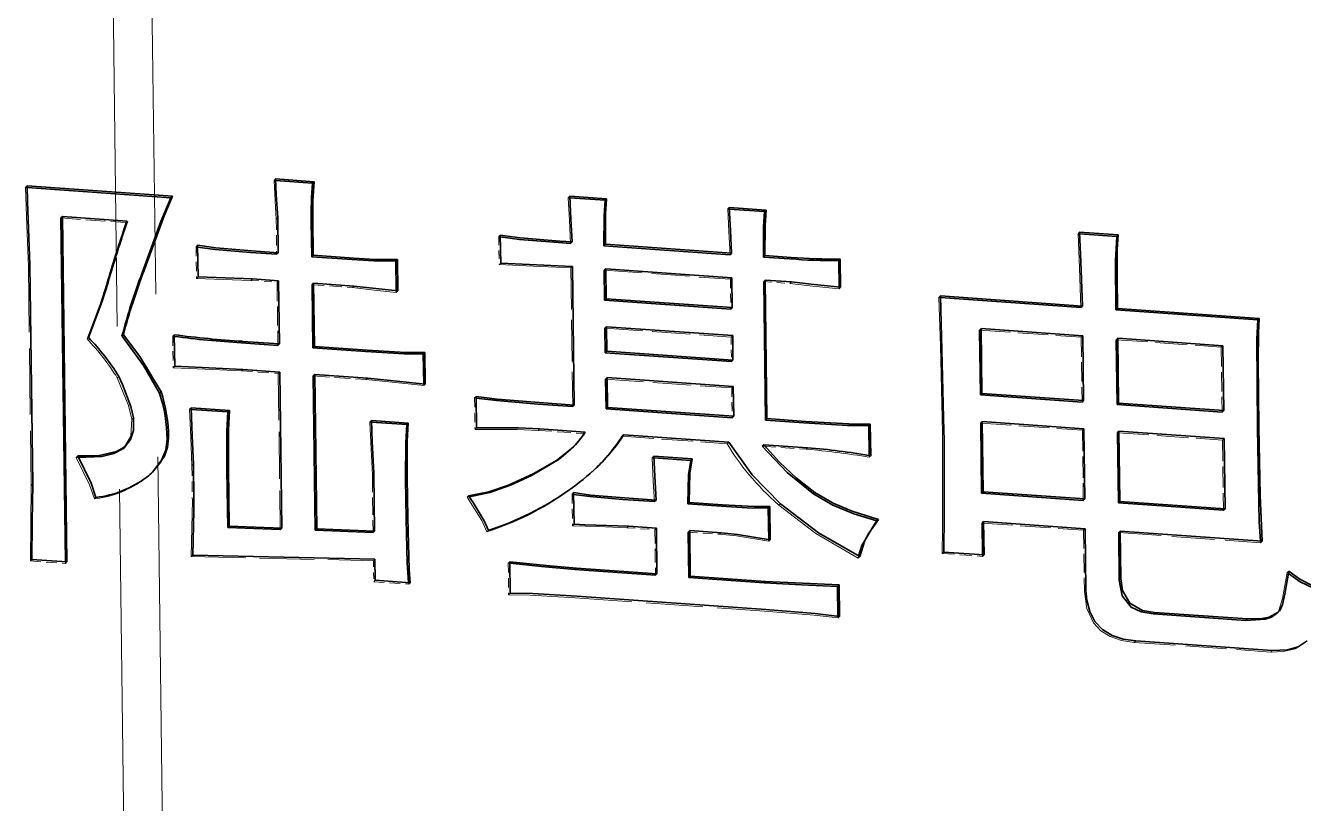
# Model space of a CAD drawing. Header units: millimetres. Extents: x -631 to 3210, y -446 to 2288.
# Drawn here: x -259.16 to -235.58, y -124.35 to -109.99 of the extents above; entities that cross this region are included whole.
import ezdxf

# ---------------------------------------------------------------- set-up
doc = ezdxf.new("R2010")
doc.units = ezdxf.units.MM
doc.linetypes.add('DASHED', pattern=[15, 12, -3])
doc.layers.get('0').update_dxf_attribs({"lineweight": 18})

msp = doc.modelspace()

# ---------------------------------------------------------------- linework, layer by layer
at = {"color": 7, "linetype": 'DASHED', "lineweight": 13}
for p, q in [((-257.686, -42.956), (-256.323, -148.575)), ((-256.499, -190.54), (-258.395, -43.634))]:
    msp.add_line(p, q, dxfattribs=at)
at = {"color": 7, "linetype": 'DASHED', "lineweight": 13, "ltscale": 0.000979933}
for p, q in [((-254.574, -112.851), (-254.546, -112.824)), ((-259.159, -112.98), (-259.13, -112.953)), ((-249.145, -113.169), (-249.116, -113.142)), ((-257.309, -113.628), (-257.281, -113.601)), ((-250.427, -113.887), (-250.399, -113.86)), ((-256.012, -114.075), (-255.984, -114.048)), ((-259.107, -114.438), (-259.079, -114.411)), ((-250.421, -114.405), (-250.392, -114.378)), ((-249.096, -114.466), (-249.067, -114.439)), ((-256.004, -114.658), (-255.976, -114.63)), ((-255.003, -114.696), (-254.974, -114.669)), ((-254.518, -114.73), (-254.489, -114.703)), ((-253.128, -114.828), (-253.1, -114.801)), ((-246.126, -114.647), (-246.154, -114.674)), ((-245.055, -114.751), (-245.027, -114.724)), ((-244.15, -114.848), (-244.121, -114.82)), ((-252.319, -114.918), (-252.291, -114.891)), ((-258.024, -115.776), (-257.996, -115.749)), ((-246.112, -115.715), (-246.14, -115.742)), ((-237.067, -115.9), (-237.096, -115.928)), ((-257.466, -116.494), (-257.438, -116.467)), ((-252.88, -116.527), (-252.852, -116.5)), ((-256.135, -117.074), (-256.106, -117.046)), ((-257.198, -117.257), (-257.17, -117.23)), ((-249.703, -117.463), (-249.675, -117.436)), ((-248.863, -117.522), (-248.834, -117.495)), ((-246.212, -117.709), (-246.184, -117.682)), ((-244.757, -117.812), (-244.729, -117.785)), ((-256.089, -118.111), (-256.061, -118.084)), ((-243.593, -117.959), (-243.565, -117.932)), ((-257.889, -118.728), (-257.861, -118.701)), ((-256.081, -118.759), (-256.052, -118.732)), ((-251.011, -118.696), (-250.983, -118.669)), ((-249.067, -119.222), (-249.038, -119.194)), ((-236.371, -119.536), (-236.343, -119.509)), ((-242.246, -119.735), (-242.218, -119.708)), ((-259.07, -119.874), (-259.041, -119.846)), ((-252.735, -120.256), (-252.707, -120.229)), ((-235.879, -120.088), (-235.851, -120.061)), ((-252.088, -120.302), (-252.06, -120.275)), ((-239.621, -120.438), (-239.593, -120.411)), ((-238.705, -121.376), (-238.676, -121.349))]:
    msp.add_line(p, q, dxfattribs=at)
at = {"color": 7, "linetype": 'DASHED', "lineweight": 13, "ltscale": 0.000741868}
for p, q in [((-254.545, -112.853), (-254.574, -112.851)), ((-256.105, -117.076), (-256.135, -117.074))]:
    msp.add_line(p, q, dxfattribs=at)
at = {"color": 7, "lineweight": 35, "ltscale": 0.017822}
for p, q in [((-254.546, -112.824), (-253.835, -112.874)), ((-256.106, -117.046), (-255.395, -117.097)), ((-244.796, -117.324), (-245.507, -117.274)), ((-245.479, -117.247), (-244.768, -117.297))]:
    msp.add_line(p, q, dxfattribs=at)
at = {"color": 7, "lineweight": 35, "ltscale": 0.01708}
for p, q in [((-253.863, -112.901), (-254.545, -112.853)), ((-255.424, -117.124), (-256.105, -117.076))]:
    msp.add_line(p, q, dxfattribs=at)
at = {"color": 7, "lineweight": 35, "ltscale": 0.00098046}
for p, q in [((-253.863, -112.901), (-253.835, -112.874)), ((-254.496, -114.185), (-254.525, -114.212)), ((-244.156, -114.33), (-244.128, -114.303)), ((-248.474, -115.06), (-248.446, -115.033)), ((-246.119, -115.197), (-246.147, -115.224)), ((-239.042, -115.24), (-239.014, -115.213)), ((-236.424, -115.425), (-236.396, -115.398)), ((-257.379, -115.725), (-257.351, -115.697)), ((-256.687, -116.776), (-256.659, -116.749)), ((-241.541, -116.81), (-241.513, -116.783)), ((-255.424, -117.124), (-255.395, -117.097)), ((-248.449, -117.066), (-248.42, -117.039)), ((-252.126, -117.356), (-252.098, -117.329)), ((-246.093, -117.204), (-246.121, -117.231)), ((-248.151, -117.572), (-248.123, -117.545)), ((-257.352, -117.796), (-257.324, -117.769)), ((-257.35, -117.794), (-257.322, -117.766)), ((-245.565, -117.755), (-245.537, -117.728)), ((-246.94, -118.822), (-246.912, -118.795)), ((-238.996, -118.801), (-238.968, -118.774)), ((-237.028, -118.91), (-237.057, -118.938)), ((-252.747, -119.35), (-252.718, -119.323))]:
    msp.add_line(p, q, dxfattribs=at)
at = {"color": 7, "linetype": 'DASHED', "lineweight": 13, "ltscale": 0.000738823}
for p, q in [((-259.129, -112.982), (-259.159, -112.98)), ((-247.568, -117.969), (-247.597, -117.967))]:
    msp.add_line(p, q, dxfattribs=at)
at = {"color": 7, "lineweight": 35, "ltscale": 0.06724}
msp.add_line((-259.13, -112.953), (-256.447, -113.142), dxfattribs=at)
at = {"color": 7, "lineweight": 35, "ltscale": 0.066501}
msp.add_line((-256.476, -113.169), (-259.129, -112.982), dxfattribs=at)
at = {"color": 7, "lineweight": 35, "ltscale": 0.000979933}
for p, q in [((-256.476, -113.169), (-256.447, -113.142)), ((-248.466, -113.217), (-248.438, -113.19)), ((-258.505, -113.543), (-258.477, -113.516)), ((-249.073, -113.986), (-249.102, -114.013)), ((-253.878, -114.258), (-253.85, -114.231)), ((-252.327, -114.335), (-252.299, -114.308)), ((-245.546, -114.264), (-245.518, -114.237)), ((-248.453, -114.482), (-248.482, -114.509)), ((-245.54, -114.717), (-245.512, -114.69)), ((-239.689, -115.195), (-239.66, -115.168)), ((-248.44, -115.55), (-248.468, -115.578)), ((-241.528, -115.586), (-241.556, -115.613)), ((-239.007, -115.764), (-239.035, -115.791)), ((-254.503, -115.895), (-254.474, -115.868)), ((-253.856, -115.941), (-253.828, -115.914)), ((-251.82, -116.052), (-251.792, -116.025)), ((-248.462, -116.031), (-248.434, -116.004)), ((-246.106, -116.168), (-246.135, -116.195)), ((-253.85, -116.459), (-253.821, -116.432)), ((-239.638, -116.915), (-239.666, -116.943)), ((-239.02, -116.988), (-238.991, -116.961)), ((-245.507, -117.274), (-245.479, -117.247)), ((-241.506, -117.301), (-241.534, -117.328)), ((-238.985, -117.479), (-239.013, -117.506)), ((-241.518, -118.623), (-241.489, -118.596)), ((-247.526, -118.751), (-247.555, -118.779)), ((-239.614, -118.728), (-239.643, -118.755)), ((-245.454, -118.895), (-245.426, -118.867)), ((-255.428, -119.258), (-255.4, -119.23)), ((-241.51, -119.173), (-241.482, -119.146)), ((-246.934, -119.34), (-246.905, -119.313)), ((-238.989, -119.351), (-238.961, -119.324)), ((-247.537, -120.138), (-247.509, -120.111)), ((-246.923, -120.181), (-246.895, -120.154)), ((-244.176, -120.343), (-244.147, -120.316))]:
    msp.add_line(p, q, dxfattribs=at)
at = {"color": 7, "linetype": 'DASHED', "lineweight": 13, "ltscale": 0.000722027}
for p, q in [((-249.116, -113.171), (-249.145, -113.169)), ((-246.174, -113.379), (-246.203, -113.377))]:
    msp.add_line(p, q, dxfattribs=at)
at = {"color": 7, "lineweight": 35, "ltscale": 0.017012}
for p, q in [((-249.116, -113.142), (-248.438, -113.19)), ((-255.153, -115.82), (-254.474, -115.868)), ((-252.777, -117.281), (-252.098, -117.329))]:
    msp.add_line(p, q, dxfattribs=at)
at = {"color": 7, "lineweight": 35, "ltscale": 0.016289}
for p, q in [((-248.466, -113.217), (-249.116, -113.171)), ((-245.525, -113.425), (-246.174, -113.379))]:
    msp.add_line(p, q, dxfattribs=at)
at = {"color": 7, "linetype": 'DASHED', "lineweight": 13, "ltscale": 0.00098046}
for p, q in [((-246.203, -113.377), (-246.175, -113.35)), ((-254.533, -113.565), (-254.505, -113.538)), ((-239.739, -113.833), (-239.71, -113.806)), ((-257.665, -114.762), (-257.636, -114.735)), ((-242.307, -115.01), (-242.279, -114.983)), ((-256.443, -115.726), (-256.414, -115.699)), ((-239.653, -115.718), (-239.682, -115.745)), ((-255.175, -116.365), (-255.147, -116.338)), ((-251.813, -116.635), (-251.784, -116.608)), ((-250.873, -116.863), (-250.845, -116.836)), ((-252.805, -117.309), (-252.777, -117.281)), ((-239.631, -117.433), (-239.659, -117.46)), ((-237.045, -117.616), (-237.073, -117.643)), ((-258.222, -117.961), (-258.194, -117.934)), ((-247.597, -117.967), (-247.569, -117.94)), ((-256.95, -118.352), (-256.922, -118.325)), ((-259.055, -118.484), (-259.027, -118.457)), ((-249.074, -118.639), (-249.046, -118.612)), ((-245.261, -118.843), (-245.232, -118.816)), ((-248.065, -119.26), (-248.037, -119.233)), ((-239.636, -119.305), (-239.607, -119.278)), ((-250.648, -119.336), (-250.619, -119.309)), ((-245.446, -119.509), (-245.418, -119.482)), ((-256.1, -119.792), (-256.071, -119.765)), ((-241.502, -119.788), (-241.474, -119.761)), ((-252.74, -119.868), (-252.712, -119.841)), ((-243.795, -119.82), (-243.767, -119.793)), ((-244.168, -120.925), (-244.14, -120.898)), ((-236.183, -121.554), (-236.155, -121.527))]:
    msp.add_line(p, q, dxfattribs=at)
at = {"color": 7, "lineweight": 35, "ltscale": 0.017013}
for p, q in [((-246.175, -113.35), (-245.496, -113.398)), ((-254.503, -115.895), (-255.182, -115.847)), ((-254.468, -116.386), (-255.147, -116.338))]:
    msp.add_line(p, q, dxfattribs=at)
at = {"color": 7, "lineweight": 35, "ltscale": 0.000981036}
for p, q in [((-245.525, -113.425), (-245.496, -113.398)), ((-239.027, -113.883), (-238.999, -113.856)), ((-246.16, -114.221), (-246.132, -114.194)), ((-248.427, -116.489), (-248.456, -116.516)), ((-249.063, -117.023), (-249.034, -116.996)), ((-237.052, -117.098), (-237.08, -117.125)), ((-246.886, -118.017), (-246.858, -117.99)), ((-254.459, -119.294), (-254.431, -119.267)), ((-253.813, -119.307), (-253.785, -119.28)), ((-243.449, -119.133), (-243.42, -119.106))]:
    msp.add_line(p, q, dxfattribs=at)
at = {"color": 7, "linetype": 'DASHED', "lineweight": 13, "ltscale": 0.029974}
msp.add_line((-258.505, -113.543), (-257.309, -113.628), dxfattribs=at)
at = {"color": 7, "lineweight": 35, "ltscale": 0.158684}
msp.add_line((-258.424, -119.89), (-258.505, -113.543), dxfattribs=at)
at = {"color": 7, "lineweight": 35, "ltscale": 0.029974}
msp.add_line((-257.281, -113.601), (-258.477, -113.516), dxfattribs=at)
at = {"color": 7, "lineweight": 35, "ltscale": 0.159412}
msp.add_line((-258.477, -113.516), (-258.395, -119.892), dxfattribs=at)
at = {"color": 7, "linetype": 'DASHED', "lineweight": 13, "ltscale": 0.016184}
for p, q in [((-254.533, -113.565), (-254.525, -114.212)), ((-256.089, -118.111), (-256.081, -118.759))]:
    msp.add_line(p, q, dxfattribs=at)
at = {"color": 7, "lineweight": 35, "ltscale": 0.016184}
for p, q in [((-254.496, -114.185), (-254.505, -113.538)), ((-253.878, -114.258), (-253.886, -113.611)), ((-253.858, -113.584), (-253.85, -114.231)), ((-256.052, -118.732), (-256.061, -118.084))]:
    msp.add_line(p, q, dxfattribs=at)
at = {"color": 7, "lineweight": 35, "ltscale": 0.012947}
for p, q in [((-250.392, -114.378), (-250.399, -113.86)), ((-244.128, -114.303), (-244.121, -114.82))]:
    msp.add_line(p, q, dxfattribs=at)
at = {"color": 7, "linetype": 'DASHED', "lineweight": 13, "ltscale": 0.000729637}
msp.add_line((-239.709, -113.835), (-239.739, -113.833), dxfattribs=at)
at = {"color": 7, "lineweight": 35, "ltscale": 0.017824}
for p, q in [((-239.71, -113.806), (-238.999, -113.856)), ((-247.569, -117.94), (-246.858, -117.99))]:
    msp.add_line(p, q, dxfattribs=at)
at = {"color": 7, "lineweight": 35, "ltscale": 0.017093}
msp.add_line((-239.027, -113.883), (-239.709, -113.835), dxfattribs=at)
at = {"color": 7, "linetype": 'DASHED', "lineweight": 13, "ltscale": 0.00071167}
msp.add_line((-255.984, -114.08), (-256.012, -114.075), dxfattribs=at)
at = {"color": 7, "linetype": 'DASHED', "lineweight": 13, "ltscale": 0.014566}
for p, q in [((-256.012, -114.075), (-256.004, -114.658)), ((-256.443, -115.726), (-256.435, -116.309)), ((-250.873, -116.863), (-250.866, -117.445)), ((-250.253, -119.914), (-250.245, -120.496))]:
    msp.add_line(p, q, dxfattribs=at)
at = {"color": 7, "lineweight": 35, "ltscale": 0.014566}
for p, q in [((-255.976, -114.63), (-255.984, -114.048)), ((-252.299, -114.308), (-252.291, -114.891)), ((-256.407, -116.281), (-256.414, -115.699)), ((-250.837, -117.418), (-250.845, -116.836)), ((-243.572, -117.349), (-243.565, -117.932)), ((-249.038, -119.194), (-249.046, -118.612)), ((-250.217, -120.469), (-250.224, -119.887))]:
    msp.add_line(p, q, dxfattribs=at)
at = {"color": 7, "linetype": 'DASHED', "lineweight": 13, "ltscale": 0.000709301}
msp.add_line((-250.399, -113.892), (-250.427, -113.887), dxfattribs=at)
at = {"color": 7, "linetype": 'DASHED', "lineweight": 13, "ltscale": 0.012947}
msp.add_line((-250.427, -113.887), (-250.421, -114.405), dxfattribs=at)
at = {"color": 7, "lineweight": 35, "ltscale": 0.00567}
for p, q in [((-249.102, -114.013), (-249.328, -113.997)), ((-249.3, -113.97), (-249.073, -113.986))]:
    msp.add_line(p, q, dxfattribs=at)
at = {"color": 7, "lineweight": 35, "ltscale": 0.000981563}
for p, q in [((-248.487, -114.056), (-248.459, -114.029)), ((-253.871, -114.776), (-253.843, -114.749)), ((-243.6, -117.376), (-243.572, -117.349))]:
    msp.add_line(p, q, dxfattribs=at)
at = {"color": 7, "lineweight": 35, "ltscale": 0.058328}
for p, q in [((-246.16, -114.221), (-248.487, -114.056)), ((-248.459, -114.029), (-246.132, -114.194)), ((-246.126, -114.647), (-248.453, -114.482)), ((-248.446, -115.033), (-246.119, -115.197)), ((-246.147, -115.224), (-248.474, -115.06)), ((-246.112, -115.715), (-248.44, -115.55)), ((-246.135, -116.195), (-248.462, -116.031)), ((-248.434, -116.004), (-246.106, -116.168)), ((-246.1, -116.653), (-248.427, -116.489)), ((-246.121, -117.231), (-248.449, -117.066)), ((-248.42, -117.039), (-246.093, -117.204))]:
    msp.add_line(p, q, dxfattribs=at)
at = {"color": 7, "lineweight": 35, "ltscale": 0.012152}
for p, q in [((-254.525, -114.212), (-255.009, -114.178)), ((-254.981, -114.151), (-254.496, -114.185)), ((-245.061, -114.298), (-245.546, -114.264)), ((-245.518, -114.237), (-245.033, -114.271)), ((-254.489, -114.703), (-254.974, -114.669)), ((-245.027, -114.724), (-245.512, -114.69))]:
    msp.add_line(p, q, dxfattribs=at)
at = {"color": 7, "lineweight": 35, "ltscale": 0.018633}
for p, q in [((-253.135, -114.31), (-253.878, -114.258)), ((-253.85, -114.231), (-253.106, -114.283)), ((-241.474, -119.761), (-242.218, -119.708))]:
    msp.add_line(p, q, dxfattribs=at)
at = {"color": 7, "lineweight": 35, "ltscale": 0.013834}
msp.add_line((-252.32, -114.888), (-252.327, -114.335), dxfattribs=at)
at = {"color": 7, "lineweight": 35, "ltscale": 0.012202}
msp.add_line((-244.15, -114.818), (-244.156, -114.33), dxfattribs=at)
at = {"color": 7, "linetype": 'DASHED', "lineweight": 13, "ltscale": 0.101151}
msp.add_line((-259.107, -114.438), (-259.055, -118.484), dxfattribs=at)
at = {"color": 7, "lineweight": 35, "ltscale": 0.10115}
msp.add_line((-259.027, -118.457), (-259.079, -114.411), dxfattribs=at)
at = {"color": 7, "lineweight": 13, "ltscale": 0.00098046}
for p, q in [((-256.978, -114.527), (-257.007, -114.554)), ((-256.547, -117.626), (-256.519, -117.599)), ((-249.024, -120.033), (-248.996, -120.006)), ((-238.978, -120.225), (-238.95, -120.198)), ((-236.643, -120.972), (-236.615, -120.944))]:
    msp.add_line(p, q, dxfattribs=at)
at = {"color": 7, "linetype": 'DASHED', "lineweight": 13, "ltscale": 0.063927}
msp.add_line((-249.096, -114.466), (-249.063, -117.023), dxfattribs=at)
at = {"color": 7, "lineweight": 35, "ltscale": 0.063927}
for p, q in [((-249.034, -116.996), (-249.067, -114.439)), ((-245.507, -117.274), (-245.54, -114.717)), ((-245.512, -114.69), (-245.479, -117.247))]:
    msp.add_line(p, q, dxfattribs=at)
at = {"color": 7, "lineweight": 35, "ltscale": 0.013757}
for p, q in [((-248.474, -115.06), (-248.482, -114.509)), ((-248.449, -117.066), (-248.456, -116.516))]:
    msp.add_line(p, q, dxfattribs=at)
at = {"color": 7, "linetype": 'DASHED', "lineweight": 13, "ltscale": 0.058328}
for p, q in [((-248.482, -114.509), (-246.154, -114.674)), ((-248.468, -115.578), (-246.14, -115.742)), ((-248.456, -116.516), (-246.128, -116.68))]:
    msp.add_line(p, q, dxfattribs=at)
at = {"color": 7, "lineweight": 35, "ltscale": 0.013756}
for p, q in [((-248.453, -114.482), (-248.446, -115.033)), ((-246.119, -115.197), (-246.126, -114.647)), ((-248.427, -116.489), (-248.42, -117.039)), ((-246.093, -117.204), (-246.1, -116.653))]:
    msp.add_line(p, q, dxfattribs=at)
at = {"color": 7, "linetype": 'DASHED', "lineweight": 13, "ltscale": 0.012152}
for p, q in [((-255.003, -114.696), (-254.518, -114.73)), ((-245.54, -114.717), (-245.055, -114.751))]:
    msp.add_line(p, q, dxfattribs=at)
at = {"color": 7, "linetype": 'DASHED', "lineweight": 13, "ltscale": 0.029131}
msp.add_line((-254.518, -114.73), (-254.503, -115.895), dxfattribs=at)
at = {"color": 7, "lineweight": 35, "ltscale": 0.029131}
for p, q in [((-254.474, -115.868), (-254.489, -114.703)), ((-253.856, -115.941), (-253.871, -114.776)), ((-253.843, -114.749), (-253.828, -115.914))]:
    msp.add_line(p, q, dxfattribs=at)
at = {"color": 7, "linetype": 'DASHED', "lineweight": 13, "ltscale": 0.018633}
for p, q in [((-253.871, -114.776), (-253.128, -114.828)), ((-242.246, -119.735), (-241.502, -119.788))]:
    msp.add_line(p, q, dxfattribs=at)
at = {"color": 7, "lineweight": 35, "ltscale": 0.018631}
msp.add_line((-253.1, -114.801), (-253.843, -114.749), dxfattribs=at)
at = {"color": 7, "linetype": 'DASHED', "lineweight": 13, "ltscale": 0.013757}
for p, q in [((-246.154, -114.674), (-246.147, -115.224)), ((-246.128, -116.68), (-246.121, -117.231))]:
    msp.add_line(p, q, dxfattribs=at)
at = {"color": 7, "linetype": 'DASHED', "lineweight": 13, "ltscale": 0.000744685}
msp.add_line((-244.15, -114.848), (-244.15, -114.818), dxfattribs=at)
at = {"color": 7, "linetype": 'DASHED', "lineweight": 13, "ltscale": 0.000731716}
msp.add_line((-252.319, -114.918), (-252.32, -114.888), dxfattribs=at)
at = {"color": 7, "linetype": 'DASHED', "lineweight": 13, "ltscale": 0.000735726}
msp.add_line((-242.278, -115.012), (-242.307, -115.01), dxfattribs=at)
at = {"color": 7, "lineweight": 35, "ltscale": 0.065618}
msp.add_line((-242.279, -114.983), (-239.66, -115.168), dxfattribs=at)
at = {"color": 7, "lineweight": 35, "ltscale": 0.064883}
msp.add_line((-239.689, -115.195), (-242.278, -115.012), dxfattribs=at)
at = {"color": 7, "lineweight": 35, "ltscale": 0.06562}
for p, q in [((-236.424, -115.425), (-239.042, -115.24)), ((-239.014, -115.213), (-236.396, -115.398)), ((-236.343, -119.509), (-238.961, -119.324))]:
    msp.add_line(p, q, dxfattribs=at)
at = {"color": 7, "linetype": 'DASHED', "lineweight": 13, "ltscale": 0.000724889}
msp.add_line((-256.414, -115.73), (-256.443, -115.726), dxfattribs=at)
at = {"color": 7, "lineweight": 35, "ltscale": 0.011329}
for p, q in [((-248.462, -116.031), (-248.468, -115.578)), ((-248.44, -115.55), (-248.434, -116.004)), ((-246.106, -116.168), (-246.112, -115.715))]:
    msp.add_line(p, q, dxfattribs=at)
at = {"color": 7, "linetype": 'DASHED', "lineweight": 13, "ltscale": 0.011329}
msp.add_line((-246.14, -115.742), (-246.135, -116.195), dxfattribs=at)
at = {"color": 7, "lineweight": 35, "ltscale": 0.029941}
for p, q in [((-241.541, -116.81), (-241.556, -115.613)), ((-239.638, -116.915), (-239.653, -115.718))]:
    msp.add_line(p, q, dxfattribs=at)
at = {"color": 7, "linetype": 'DASHED', "lineweight": 13, "ltscale": 0.046987}
msp.add_line((-241.556, -115.613), (-239.682, -115.745), dxfattribs=at)
at = {"color": 7, "lineweight": 35, "ltscale": 0.02994}
for p, q in [((-241.528, -115.586), (-241.513, -116.783)), ((-239.007, -115.764), (-238.991, -116.961)), ((-239.02, -116.988), (-239.035, -115.791)), ((-237.052, -117.098), (-237.067, -115.9))]:
    msp.add_line(p, q, dxfattribs=at)
at = {"color": 7, "lineweight": 35, "ltscale": 0.046987}
for p, q in [((-239.653, -115.718), (-241.528, -115.586)), ((-239.666, -116.943), (-241.541, -116.81)), ((-241.513, -116.783), (-239.638, -116.915)), ((-241.489, -118.596), (-239.614, -118.728)), ((-239.643, -118.755), (-241.518, -118.623))]:
    msp.add_line(p, q, dxfattribs=at)
at = {"color": 7, "linetype": 'DASHED', "lineweight": 13, "ltscale": 0.02994}
for p, q in [((-239.682, -115.745), (-239.666, -116.943)), ((-237.096, -115.928), (-237.08, -117.125))]:
    msp.add_line(p, q, dxfattribs=at)
at = {"color": 7, "lineweight": 35, "ltscale": 0.048605}
for p, q in [((-237.067, -115.9), (-239.007, -115.764)), ((-237.08, -117.125), (-239.02, -116.988))]:
    msp.add_line(p, q, dxfattribs=at)
at = {"color": 7, "lineweight": 35, "ltscale": 0.024303}
for p, q in [((-252.887, -116.009), (-253.856, -115.941)), ((-253.828, -115.914), (-252.858, -115.982)), ((-252.852, -116.5), (-253.821, -116.432))]:
    msp.add_line(p, q, dxfattribs=at)
at = {"color": 7, "linetype": 'DASHED', "lineweight": 13, "ltscale": 0.048605}
msp.add_line((-239.035, -115.791), (-237.096, -115.928), dxfattribs=at)
at = {"color": 7, "lineweight": 35, "ltscale": 0.013813}
msp.add_line((-251.813, -116.605), (-251.82, -116.052), dxfattribs=at)
at = {"color": 7, "lineweight": 35, "ltscale": 0.014565}
for p, q in [((-251.792, -116.025), (-251.784, -116.608)), ((-244.147, -120.316), (-244.14, -120.898))]:
    msp.add_line(p, q, dxfattribs=at)
at = {"color": 7, "linetype": 'DASHED', "lineweight": 13, "ltscale": 0.000981563}
for p, q in [((-256.435, -116.309), (-256.407, -116.281)), ((-254.496, -116.413), (-254.468, -116.386)), ((-250.866, -117.445), (-250.837, -117.418)), ((-252.76, -118.282), (-252.732, -118.255)), ((-247.548, -119.296), (-247.52, -119.269)), ((-258.423, -119.919), (-258.395, -119.892))]:
    msp.add_line(p, q, dxfattribs=at)
at = {"color": 7, "linetype": 'DASHED', "lineweight": 13, "ltscale": 0.017012}
msp.add_line((-255.175, -116.365), (-254.496, -116.413), dxfattribs=at)
at = {"color": 7, "linetype": 'DASHED', "lineweight": 13, "ltscale": 0.072018}
msp.add_line((-254.496, -116.413), (-254.459, -119.294), dxfattribs=at)
at = {"color": 7, "lineweight": 35, "ltscale": 0.072019}
msp.add_line((-254.431, -119.267), (-254.468, -116.386), dxfattribs=at)
at = {"color": 7, "linetype": 'DASHED', "lineweight": 13, "ltscale": 0.024303}
msp.add_line((-253.85, -116.459), (-252.88, -116.527), dxfattribs=at)
at = {"color": 7, "lineweight": 35, "ltscale": 0.07121}
for p, q in [((-253.813, -119.307), (-253.85, -116.459)), ((-253.821, -116.432), (-253.785, -119.28))]:
    msp.add_line(p, q, dxfattribs=at)
at = {"color": 7, "linetype": 'DASHED', "lineweight": 13, "ltscale": 0.000753097}
msp.add_line((-251.813, -116.635), (-251.813, -116.605), dxfattribs=at)
at = {"color": 7, "linetype": 'DASHED', "lineweight": 13, "ltscale": 0.000981036}
for p, q in [((-246.1, -116.653), (-246.128, -116.68)), ((-246.352, -119.381), (-246.324, -119.354)), ((-250.253, -119.914), (-250.224, -119.887)), ((-250.245, -120.496), (-250.217, -120.469)), ((-236.032, -120.788), (-236.003, -120.761))]:
    msp.add_line(p, q, dxfattribs=at)
at = {"color": 7, "linetype": 'DASHED', "lineweight": 13, "ltscale": 0.00072994}
msp.add_line((-250.844, -116.867), (-250.873, -116.863), dxfattribs=at)
at = {"color": 7, "lineweight": 35, "ltscale": 0.016201}
msp.add_line((-249.063, -117.023), (-249.709, -116.977), dxfattribs=at)
at = {"color": 7, "lineweight": 35, "ltscale": 0.016202}
for p, q in [((-249.681, -116.95), (-249.034, -116.996)), ((-258.395, -119.892), (-259.041, -119.846)), ((-252.06, -120.275), (-252.707, -120.229))]:
    msp.add_line(p, q, dxfattribs=at)
at = {"color": 7, "lineweight": 35, "ltscale": 0.048607}
for p, q in [((-238.991, -116.961), (-237.052, -117.098)), ((-246.184, -117.682), (-248.123, -117.545)), ((-237.045, -117.616), (-238.985, -117.479)), ((-237.057, -118.938), (-238.996, -118.801)), ((-238.968, -118.774), (-237.028, -118.91))]:
    msp.add_line(p, q, dxfattribs=at)
at = {"color": 7, "linetype": 'DASHED', "lineweight": 13, "ltscale": 0.000740345}
msp.add_line((-252.776, -117.311), (-252.805, -117.309), dxfattribs=at)
at = {"color": 7, "lineweight": 35, "ltscale": 0.016271}
msp.add_line((-252.126, -117.356), (-252.776, -117.311), dxfattribs=at)
at = {"color": 7, "lineweight": 35, "ltscale": 0.013765}
msp.add_line((-243.593, -117.927), (-243.6, -117.376), dxfattribs=at)
at = {"color": 7, "lineweight": 35, "ltscale": 0.032368}
for p, q in [((-241.518, -118.623), (-241.534, -117.328)), ((-241.506, -117.301), (-241.489, -118.596)), ((-239.614, -118.728), (-239.631, -117.433)), ((-238.996, -118.801), (-239.013, -117.506)), ((-237.028, -118.91), (-237.045, -117.616))]:
    msp.add_line(p, q, dxfattribs=at)
at = {"color": 7, "linetype": 'DASHED', "lineweight": 13, "ltscale": 0.046986}
for p, q in [((-241.534, -117.328), (-239.659, -117.46)), ((-241.51, -119.173), (-239.636, -119.305))]:
    msp.add_line(p, q, dxfattribs=at)
at = {"color": 7, "lineweight": 35, "ltscale": 0.046985}
for p, q in [((-239.631, -117.433), (-241.506, -117.301)), ((-239.607, -119.278), (-241.482, -119.146))]:
    msp.add_line(p, q, dxfattribs=at)
at = {"color": 7, "linetype": 'DASHED', "lineweight": 13, "ltscale": 0.021064}
msp.add_line((-249.703, -117.463), (-248.863, -117.522), dxfattribs=at)
at = {"color": 7, "lineweight": 35, "ltscale": 0.021064}
msp.add_line((-248.834, -117.495), (-249.675, -117.436), dxfattribs=at)
at = {"color": 7, "linetype": 'DASHED', "lineweight": 13, "ltscale": 0.048607}
for p, q in [((-248.151, -117.572), (-246.212, -117.709)), ((-239.013, -117.506), (-237.073, -117.643))]:
    msp.add_line(p, q, dxfattribs=at)
at = {"color": 7, "linetype": 'DASHED', "lineweight": 13, "ltscale": 0.032367}
msp.add_line((-239.659, -117.46), (-239.643, -118.755), dxfattribs=at)
at = {"color": 7, "lineweight": 35, "ltscale": 0.032367}
msp.add_line((-238.985, -117.479), (-238.968, -118.774), dxfattribs=at)
at = {"color": 7, "linetype": 'DASHED', "lineweight": 13, "ltscale": 0.032368}
msp.add_line((-237.073, -117.643), (-237.057, -118.938), dxfattribs=at)
at = {"color": 7, "lineweight": 35, "ltscale": 0.000706329}
msp.add_line((-249.104, -117.818), (-249.083, -117.798), dxfattribs=at)
at = {"color": 7, "linetype": 'DASHED', "lineweight": 13, "ltscale": 0.020253}
msp.add_line((-245.565, -117.755), (-244.757, -117.812), dxfattribs=at)
at = {"color": 7, "lineweight": 35, "ltscale": 0.020253}
msp.add_line((-244.729, -117.785), (-245.537, -117.728), dxfattribs=at)
at = {"color": 7, "linetype": 'DASHED', "lineweight": 13, "ltscale": 0.001085}
msp.add_line((-258.179, -117.964), (-258.222, -117.961), dxfattribs=at)
at = {"color": 7, "lineweight": 35, "ltscale": 0.017083}
msp.add_line((-246.886, -118.017), (-247.568, -117.969), dxfattribs=at)
at = {"color": 7, "linetype": 'DASHED', "lineweight": 13, "ltscale": 0.000800395}
msp.add_line((-243.593, -117.959), (-243.593, -117.927), dxfattribs=at)
at = {"color": 7, "linetype": 'DASHED', "lineweight": 13, "ltscale": 0.000855811}
msp.add_line((-256.833, -118.252), (-256.808, -118.229), dxfattribs=at)
at = {"color": 7, "linetype": 'DASHED', "lineweight": 13, "ltscale": 0.000636085}
msp.add_line((-256.833, -118.252), (-256.814, -118.234), dxfattribs=at)
at = {"color": 7, "lineweight": 35, "ltscale": 0.026704}
for p, q in [((-255.428, -119.258), (-255.442, -118.189)), ((-255.414, -118.162), (-255.4, -119.23)), ((-252.718, -119.323), (-252.732, -118.255))]:
    msp.add_line(p, q, dxfattribs=at)
at = {"color": 7, "linetype": 'DASHED', "lineweight": 13, "ltscale": 0.026704}
msp.add_line((-252.76, -118.282), (-252.747, -119.35), dxfattribs=at)
at = {"color": 7, "lineweight": 35, "ltscale": 0.018611}
for p, q in [((-252.136, -119.102), (-252.146, -118.357)), ((-252.117, -118.33), (-252.108, -119.075))]:
    msp.add_line(p, q, dxfattribs=at)
at = {"color": 7, "lineweight": 13, "ltscale": 0.000979933}
for p, q in [((-249.821, -118.295), (-249.793, -118.268)), ((-245.533, -120.279), (-245.505, -120.252))]:
    msp.add_line(p, q, dxfattribs=at)
at = {"color": 7, "linetype": 'DASHED', "lineweight": 13, "ltscale": 0.000950257}
msp.add_line((-248.647, -118.172), (-248.62, -118.146), dxfattribs=at)
at = {"color": 7, "linetype": 'DASHED', "lineweight": 13, "ltscale": 0.001079}
msp.add_line((-250.968, -118.691), (-251.011, -118.696), dxfattribs=at)
at = {"color": 7, "linetype": 'DASHED', "lineweight": 13, "ltscale": 0.000726757}
msp.add_line((-249.046, -118.644), (-249.074, -118.639), dxfattribs=at)
at = {"color": 7, "linetype": 'DASHED', "lineweight": 13, "ltscale": 0.014565}
msp.add_line((-249.074, -118.639), (-249.067, -119.222), dxfattribs=at)
at = {"color": 7, "lineweight": 35, "ltscale": 0.014582}
for p, q in [((-247.555, -118.779), (-248.136, -118.738)), ((-248.108, -118.71), (-247.526, -118.751)), ((-246.324, -119.354), (-246.905, -119.313))]:
    msp.add_line(p, q, dxfattribs=at)
at = {"color": 7, "lineweight": 35, "ltscale": 0.015393}
for p, q in [((-246.326, -118.865), (-246.94, -118.822)), ((-246.912, -118.795), (-246.298, -118.838))]:
    msp.add_line(p, q, dxfattribs=at)
at = {"color": 7, "lineweight": 13, "ltscale": 0.000981036}
for p, q in [((-244.622, -118.637), (-244.594, -118.61)), ((-238.356, -120.851), (-238.328, -120.824))]:
    msp.add_line(p, q, dxfattribs=at)
at = {"color": 7, "lineweight": 35, "ltscale": 0.014556}
msp.add_line((-245.446, -119.477), (-245.454, -118.895), dxfattribs=at)
at = {"color": 7, "lineweight": 35, "ltscale": 0.015375}
for p, q in [((-245.426, -118.867), (-245.418, -119.482)), ((-241.482, -119.146), (-241.474, -119.761))]:
    msp.add_line(p, q, dxfattribs=at)
at = {"color": 7, "lineweight": 35, "ltscale": 0.024249}
msp.add_line((-254.459, -119.294), (-255.428, -119.258), dxfattribs=at)
at = {"color": 7, "lineweight": 35, "ltscale": 0.024251}
msp.add_line((-255.4, -119.23), (-254.431, -119.267), dxfattribs=at)
at = {"color": 7, "lineweight": 35, "ltscale": 0.026677}
msp.add_line((-253.785, -119.28), (-252.718, -119.323), dxfattribs=at)
at = {"color": 7, "linetype": 'DASHED', "lineweight": 13, "ltscale": 0.012961}
msp.add_line((-248.065, -119.26), (-247.548, -119.296), dxfattribs=at)
at = {"color": 7, "lineweight": 35, "ltscale": 0.012962}
msp.add_line((-247.52, -119.269), (-248.037, -119.233), dxfattribs=at)
at = {"color": 7, "linetype": 'DASHED', "lineweight": 13, "ltscale": 0.021039}
msp.add_line((-247.548, -119.296), (-247.537, -120.138), dxfattribs=at)
at = {"color": 7, "lineweight": 35, "ltscale": 0.02104}
msp.add_line((-247.509, -120.111), (-247.52, -119.269), dxfattribs=at)
at = {"color": 7, "lineweight": 35, "ltscale": 0.014647}
msp.add_line((-241.503, -119.759), (-241.51, -119.173), dxfattribs=at)
at = {"color": 7, "lineweight": 35, "ltscale": 0.028323}
msp.add_line((-239.593, -120.411), (-239.607, -119.278), dxfattribs=at)
at = {"color": 7, "lineweight": 35, "ltscale": 0.026679}
msp.add_line((-252.747, -119.35), (-253.813, -119.307), dxfattribs=at)
at = {"color": 7, "linetype": 'DASHED', "lineweight": 13, "ltscale": 0.014581}
msp.add_line((-246.934, -119.34), (-246.352, -119.381), dxfattribs=at)
at = {"color": 7, "lineweight": 35, "ltscale": 0.021039}
for p, q in [((-246.923, -120.181), (-246.934, -119.34)), ((-246.905, -119.313), (-246.895, -120.154))]:
    msp.add_line(p, q, dxfattribs=at)
at = {"color": 7, "linetype": 'DASHED', "lineweight": 13, "ltscale": 0.000819467}
msp.add_line((-245.446, -119.509), (-245.446, -119.477), dxfattribs=at)
at = {"color": 7, "linetype": 'DASHED', "lineweight": 13, "ltscale": 0.028322}
msp.add_line((-239.636, -119.305), (-239.621, -120.438), dxfattribs=at)
at = {"color": 7, "linetype": 'DASHED', "lineweight": 13, "ltscale": 0.06562}
msp.add_line((-238.989, -119.351), (-236.371, -119.536), dxfattribs=at)
at = {"color": 7, "lineweight": 35, "ltscale": 0.021849}
msp.add_line((-238.978, -120.225), (-238.989, -119.351), dxfattribs=at)
at = {"color": 7, "lineweight": 35, "ltscale": 0.021848}
msp.add_line((-238.961, -119.324), (-238.95, -120.198), dxfattribs=at)
at = {"color": 7, "linetype": 'DASHED', "lineweight": 13, "ltscale": 0.000734114}
msp.add_line((-236.371, -119.536), (-236.374, -119.506), dxfattribs=at)
at = {"color": 7, "lineweight": 35, "ltscale": 0.084012}
msp.add_line((-252.712, -119.841), (-256.071, -119.765), dxfattribs=at)
at = {"color": 7, "linetype": 'DASHED', "lineweight": 13, "ltscale": 0.000728685}
msp.add_line((-241.502, -119.788), (-241.503, -119.759), dxfattribs=at)
at = {"color": 7, "linetype": 'DASHED', "lineweight": 13, "ltscale": 0.016201}
msp.add_line((-259.07, -119.874), (-258.423, -119.919), dxfattribs=at)
at = {"color": 7, "linetype": 'DASHED', "lineweight": 13, "ltscale": 0.000728665}
msp.add_line((-258.423, -119.919), (-258.424, -119.89), dxfattribs=at)
at = {"color": 7, "linetype": 'DASHED', "lineweight": 13, "ltscale": 0.084012}
msp.add_line((-256.1, -119.792), (-252.74, -119.868), dxfattribs=at)
at = {"color": 7, "linetype": 'DASHED', "lineweight": 13, "ltscale": 0.00971}
msp.add_line((-252.74, -119.868), (-252.735, -120.256), dxfattribs=at)
at = {"color": 7, "lineweight": 35, "ltscale": 0.009711}
msp.add_line((-252.707, -120.229), (-252.712, -119.841), dxfattribs=at)
at = {"color": 7, "linetype": 'DASHED', "lineweight": 13, "ltscale": 0.000722136}
msp.add_line((-250.224, -119.916), (-250.253, -119.914), dxfattribs=at)
at = {"color": 7, "lineweight": 35, "ltscale": 0.037264}
for p, q in [((-248.996, -120.006), (-247.509, -120.111)), ((-247.537, -120.138), (-249.024, -120.033))]:
    msp.add_line(p, q, dxfattribs=at)
at = {"color": 7, "linetype": 'DASHED', "lineweight": 13, "ltscale": 0.000971357}
msp.add_line((-243.795, -119.82), (-243.789, -119.782), dxfattribs=at)
at = {"color": 7, "lineweight": 35, "ltscale": 0.034834}
for p, q in [((-245.533, -120.279), (-246.923, -120.181)), ((-246.895, -120.154), (-245.505, -120.252))]:
    msp.add_line(p, q, dxfattribs=at)
at = {"color": 7, "linetype": 'DASHED', "lineweight": 13, "ltscale": 0.000669842}
msp.add_line((-235.859, -120.105), (-235.879, -120.088), dxfattribs=at)
at = {"color": 7, "linetype": 'DASHED', "lineweight": 13, "ltscale": 0.016202}
msp.add_line((-252.735, -120.256), (-252.088, -120.302), dxfattribs=at)
at = {"color": 7, "linetype": 'DASHED', "lineweight": 13, "ltscale": 0.000734432}
msp.add_line((-252.088, -120.302), (-252.092, -120.272), dxfattribs=at)
at = {"color": 7, "lineweight": 35, "ltscale": 0.013794}
msp.add_line((-244.169, -120.895), (-244.176, -120.343), dxfattribs=at)
at = {"color": 7, "linetype": 'DASHED', "lineweight": 13, "ltscale": 0.087493}
msp.add_line((-249.017, -120.551), (-245.526, -120.797), dxfattribs=at)
at = {"color": 7, "lineweight": 35, "ltscale": 0.087493}
msp.add_line((-245.498, -120.77), (-248.989, -120.524), dxfattribs=at)
at = {"color": 7, "linetype": 'DASHED', "lineweight": 13, "ltscale": 0.000772169}
msp.add_line((-244.168, -120.925), (-244.169, -120.895), dxfattribs=at)
at = {"color": 7, "lineweight": 35, "ltscale": 0.042936}
msp.add_line((-236.643, -120.972), (-238.356, -120.851), dxfattribs=at)
at = {"color": 7, "lineweight": 35, "ltscale": 0.042935}
msp.add_line((-238.328, -120.824), (-236.615, -120.944), dxfattribs=at)
at = {"color": 7, "lineweight": 35, "ltscale": 0.000963201}
msp.add_line((-236.075, -120.846), (-236.047, -120.819), dxfattribs=at)
at = {"color": 7, "linetype": 'DASHED', "lineweight": 13, "ltscale": 0.063189}
msp.add_line((-238.705, -121.376), (-236.183, -121.554), dxfattribs=at)
at = {"color": 7, "lineweight": 35, "ltscale": 0.063189}
msp.add_line((-236.155, -121.527), (-238.676, -121.349), dxfattribs=at)
at = {"color": 7, "linetype": 'DASHED', "lineweight": 13}
for points in [[(-254.574, -112.851), (-254.555, -113.227), (-254.533, -113.565)], [(-259.159, -112.98), (-259.133, -113.684), (-259.107, -114.438)], [(-249.145, -113.169), (-249.123, -113.585), (-249.102, -114.013)], [(-246.203, -113.377), (-246.181, -113.792), (-246.16, -114.221)], [(-239.739, -113.833), (-239.713, -114.464), (-239.689, -115.195)], [(-250.421, -114.405), (-249.79, -114.432), (-249.096, -114.466)], [(-257.665, -114.762), (-257.775, -115.116), (-258.024, -115.776)], [(-256.004, -114.658), (-255.504, -114.677), (-255.003, -114.696)], [(-245.055, -114.751), (-244.634, -114.799), (-244.15, -114.848)], [(-253.128, -114.828), (-252.724, -114.873), (-252.319, -114.918)], [(-242.307, -115.01), (-242.28, -115.903), (-242.242, -117.504)], [(-256.435, -116.309), (-255.843, -116.333), (-255.175, -116.365)], [(-257.466, -116.494), (-257.257, -117.006), (-257.198, -117.257)], [(-252.88, -116.527), (-252.334, -116.581), (-251.813, -116.635)], [(-256.135, -117.074), (-256.112, -117.586), (-256.089, -118.111)], [(-257.198, -117.257), (-257.215, -117.57), (-257.352, -117.796)], [(-252.805, -117.309), (-252.783, -117.808), (-252.76, -118.282)], [(-250.866, -117.445), (-250.091, -117.445), (-249.703, -117.463)], [(-242.242, -117.504), (-242.241, -119.281), (-242.246, -119.735)], [(-258.222, -117.961), (-257.978, -118.468), (-257.889, -118.728)], [(-247.597, -117.967), (-247.577, -118.398), (-247.555, -118.779)], [(-259.055, -118.484), (-259.062, -119.185), (-259.07, -119.874)], [(-256.081, -118.759), (-256.091, -119.263), (-256.1, -119.792)], [(-251.011, -118.696), (-250.741, -119.124), (-250.648, -119.336)], [(-245.261, -118.843), (-244.58, -119.364), (-243.795, -119.82)], [(-249.067, -119.222), (-248.585, -119.239), (-248.065, -119.26)], [(-246.352, -119.381), (-246.043, -119.412), (-245.446, -119.509)], [(-235.879, -120.088), (-235.965, -120.564), (-236.032, -120.788)], [(-239.621, -120.438), (-239.58, -120.752), (-239.457, -121.017), (-239.32, -121.163), (-239.147, -121.27), (-238.937, -121.342), (-238.705, -121.376)], [(-250.245, -120.496), (-249.846, -120.502), (-249.017, -120.551)], [(-245.526, -120.797), (-244.609, -120.871), (-244.168, -120.925)], [(-236.183, -121.554), (-235.946, -121.547), (-235.733, -121.492), (-235.54, -121.373)]]:
    msp.add_lwpolyline(points, dxfattribs=at)
at = {"color": 7, "lineweight": 35}
for points in [[(-254.505, -113.538), (-254.533, -113.109), (-254.546, -112.824)], [(-259.079, -114.411), (-259.122, -113.244), (-259.13, -112.953)], [(-257.007, -114.554), (-256.66, -113.61), (-256.476, -113.169)], [(-256.447, -113.142), (-256.601, -113.504), (-256.978, -114.527)], [(-249.073, -113.986), (-249.095, -113.564), (-249.116, -113.142)], [(-248.487, -114.056), (-248.485, -113.501), (-248.466, -113.217)], [(-248.438, -113.19), (-248.456, -113.469), (-248.459, -114.029)], [(-246.132, -114.194), (-246.153, -113.772), (-246.175, -113.35)], [(-245.496, -113.398), (-245.515, -113.677), (-245.518, -114.237)], [(-245.546, -114.264), (-245.543, -113.709), (-245.525, -113.425)], [(-250.399, -113.86), (-250.033, -113.909), (-249.3, -113.97)], [(-239.66, -115.168), (-239.689, -114.351), (-239.71, -113.806)], [(-238.999, -113.856), (-239.016, -114.128), (-239.02, -114.669), (-239.014, -115.213)], [(-255.984, -114.048), (-255.65, -114.094), (-254.981, -114.151)], [(-255.009, -114.178), (-255.66, -114.123), (-255.984, -114.08)], [(-249.328, -113.997), (-250.048, -113.938), (-250.399, -113.892)], [(-239.042, -115.24), (-239.048, -114.337), (-239.027, -113.883)], [(-249.067, -114.439), (-250.127, -114.392), (-250.392, -114.378)], [(-257.996, -115.749), (-257.744, -115.078), (-257.636, -114.735)], [(-254.974, -114.669), (-255.475, -114.65), (-255.976, -114.63)], [(-252.291, -114.891), (-252.695, -114.846), (-253.1, -114.801)], [(-244.121, -114.82), (-244.665, -114.764), (-245.027, -114.724)], [(-242.214, -117.477), (-242.265, -115.482), (-242.279, -114.983)], [(-236.43, -117.43), (-236.44, -115.782), (-236.424, -115.425)], [(-236.396, -115.398), (-236.41, -115.66), (-236.414, -116.198), (-236.402, -117.403)], [(-256.687, -116.776), (-256.983, -116.268), (-257.379, -115.725)], [(-257.351, -115.697), (-257.049, -116.102), (-256.659, -116.749)], [(-252.858, -115.982), (-252.147, -116.023), (-251.792, -116.025)], [(-251.82, -116.052), (-252.176, -116.05), (-252.887, -116.009)], [(-257.17, -117.23), (-257.216, -117.021), (-257.368, -116.615), (-257.438, -116.467)], [(-255.147, -116.338), (-255.903, -116.303), (-256.407, -116.281)], [(-251.784, -116.608), (-252.425, -116.541), (-252.852, -116.5)], [(-250.845, -116.836), (-250.457, -116.886), (-249.681, -116.95)], [(-249.709, -116.977), (-250.467, -116.915), (-250.844, -116.867)], [(-256.061, -118.084), (-256.083, -117.565), (-256.106, -117.046)], [(-255.442, -118.189), (-255.442, -117.478), (-255.424, -117.124)], [(-255.395, -117.097), (-255.413, -117.451), (-255.414, -118.162)], [(-257.324, -117.769), (-257.222, -117.632), (-257.169, -117.467), (-257.17, -117.23)], [(-252.732, -118.255), (-252.762, -117.671), (-252.777, -117.281)], [(-252.146, -118.357), (-252.145, -117.688), (-252.126, -117.356)], [(-252.098, -117.329), (-252.117, -117.662), (-252.117, -118.33)], [(-243.6, -117.376), (-243.994, -117.371), (-244.796, -117.324)], [(-244.768, -117.297), (-243.97, -117.344), (-243.572, -117.349)], [(-236.402, -117.403), (-236.382, -118.665), (-236.343, -119.509)], [(-256.814, -118.234), (-256.664, -118.045), (-256.571, -117.828), (-256.547, -117.626)], [(-256.519, -117.599), (-256.537, -117.774), (-256.593, -117.938), (-256.808, -118.229)], [(-249.675, -117.436), (-250.063, -117.418), (-250.837, -117.418)], [(-236.374, -119.506), (-236.395, -119.151), (-236.43, -117.43)], [(-258.194, -117.934), (-257.828, -117.932), (-257.479, -117.853), (-257.324, -117.769)], [(-257.352, -117.796), (-257.53, -117.889), (-257.754, -117.946), (-258.179, -117.964)], [(-249.104, -117.818), (-249.315, -117.993), (-249.821, -118.295)], [(-249.793, -118.268), (-249.36, -118.018), (-249.084, -117.798)], [(-245.232, -118.816), (-245.754, -118.286), (-246.184, -117.682)], [(-244.622, -118.637), (-245.106, -118.24), (-245.565, -117.755)], [(-245.537, -117.728), (-245.246, -118.047), (-244.933, -118.344), (-244.594, -118.61)], [(-257.861, -118.701), (-257.951, -118.439), (-258.194, -117.934)], [(-247.526, -118.751), (-247.545, -118.427), (-247.569, -117.94)], [(-246.94, -118.822), (-246.929, -118.278), (-246.886, -118.017)], [(-246.858, -117.99), (-246.9, -118.254), (-246.912, -118.795)], [(-250.983, -118.669), (-250.609, -118.596), (-250.25, -118.475), (-249.793, -118.268)], [(-249.821, -118.295), (-250.213, -118.476), (-250.595, -118.611), (-250.968, -118.691)], [(-259.041, -119.846), (-259.034, -119.152), (-259.027, -118.457)], [(-256.071, -119.765), (-256.053, -118.939), (-256.052, -118.732)], [(-250.619, -119.309), (-250.695, -119.13), (-250.899, -118.792), (-250.983, -118.669)], [(-249.046, -118.612), (-248.734, -118.657), (-248.108, -118.71)], [(-248.136, -118.738), (-248.749, -118.686), (-249.046, -118.644)], [(-243.767, -119.793), (-244.53, -119.353), (-245.232, -118.816)], [(-243.449, -119.133), (-243.879, -119.001), (-244.274, -118.838), (-244.622, -118.637)], [(-244.594, -118.61), (-244.26, -118.805), (-243.906, -118.954), (-243.42, -119.106)], [(-245.454, -118.895), (-245.745, -118.897), (-246.326, -118.865)], [(-246.298, -118.838), (-245.716, -118.87), (-245.426, -118.867)], [(-252.092, -120.272), (-252.118, -119.909), (-252.136, -119.102)], [(-252.108, -119.075), (-252.081, -120.034), (-252.06, -120.275)], [(-248.037, -119.233), (-248.838, -119.205), (-249.038, -119.194)], [(-243.789, -119.782), (-243.73, -119.586), (-243.504, -119.206), (-243.449, -119.133)], [(-243.42, -119.106), (-243.598, -119.359), (-243.673, -119.495), (-243.767, -119.793)], [(-245.418, -119.482), (-246.021, -119.384), (-246.324, -119.354)], [(-250.224, -119.887), (-249.487, -119.961), (-248.996, -120.006)], [(-249.024, -120.033), (-249.642, -119.974), (-250.224, -119.916)], [(-238.356, -120.851), (-238.578, -120.812), (-238.762, -120.724), (-238.925, -120.516), (-238.978, -120.225)], [(-238.95, -120.198), (-238.92, -120.42), (-238.787, -120.653), (-238.552, -120.785), (-238.328, -120.824)], [(-236.003, -120.761), (-235.97, -120.674), (-235.927, -120.486), (-235.851, -120.061)], [(-235.132, -120.464), (-235.396, -120.374), (-235.642, -120.257), (-235.859, -120.105)], [(-235.851, -120.061), (-235.645, -120.211), (-235.419, -120.325), (-235.103, -120.437)], [(-248.989, -120.524), (-249.808, -120.475), (-250.217, -120.469)], [(-244.176, -120.343), (-244.842, -120.312), (-245.533, -120.279)], [(-245.505, -120.252), (-244.826, -120.284), (-244.147, -120.316)], [(-238.676, -121.349), (-238.909, -121.315), (-239.107, -121.248), (-239.288, -121.138), (-239.428, -120.989), (-239.524, -120.808), (-239.579, -120.595), (-239.593, -120.411)], [(-244.14, -120.898), (-244.591, -120.843), (-245.498, -120.77)], [(-236.075, -120.846), (-236.169, -120.908), (-236.29, -120.949), (-236.643, -120.972)], [(-236.615, -120.944), (-236.345, -120.938), (-236.215, -120.909), (-236.047, -120.819)], [(-235.511, -121.346), (-235.681, -121.456), (-235.877, -121.514), (-236.155, -121.527)]]:
    msp.add_lwpolyline(points, dxfattribs=at)
for centre, radius, start, end in [((-247.408, -113.464), 6.48, 175.016, 181.2978), ((-247.374, -113.437), 6.485, 175.0209, 181.2977), ((-229.667, -122.9), 29.137, 161.3876, 163.7254), ((-252.495, -106.905), 7.432, 265.0658, 271.2985), ((-252.467, -106.879), 7.432, 265.0652, 271.2982), ((-244.256, -104.377), 9.953, 265.3611, 270.5737), ((-244.227, -104.346), 9.957, 265.3607, 270.5713), ((-246.516, -118.553), 11.226, 159.1364, 165.4069), ((-246.578, -118.498), 11.132, 159.1017, 165.4254), ((-261.137, -118.771), 4.358, 31.9134, 43.8977), ((-253.98, -96.883), 18.973, 262.6268, 266.4533), ((-253.991, -96.736), 19.148, 262.7298, 266.4347), ((-259.313, -117.643), 2.766, 0.3474, 18.2802), ((-259.284, -117.616), 2.765, 0.3459, 18.2818), ((-250.091, -116.714), 1.48, 312.8924, 328.1339), ((-250.812, -115.876), 3.155, 313.3088, 327.4746), ((-250.792, -115.842), 3.166, 313.3109, 327.4497), ((-321.655, -118.433), 79.447, 359.07994, 0.6889), ((-245.781, -130.682), 12.941, 80.141, 85.3393), ((-258.082, -116.793), 1.921, 276.5954, 307.1467), ((-257.725, -117.255), 1.338, 306.9003, 313.2781), ((-251.757, -114.826), 4.568, 304.9043, 313.3845), ((-252.277, -114.141), 5.427, 287.7794, 305.2619), ((-236.193, -120.663), 0.213, 313.0655, 332.6762)]:
    msp.add_arc(centre, radius, start, end, dxfattribs=at)
at = {"color": 7, "linetype": 'DASHED', "lineweight": 13}
for centre, radius, start, end in [((-229.668, -122.936), 29.166, 161.3888, 163.7242), ((-261.167, -118.8), 4.361, 31.917, 43.8934), ((-250.115, -116.745), 1.474, 313.3083, 328.1732), ((-245.767, -130.383), 12.612, 80.0738, 85.4078), ((-258.11, -116.82), 1.921, 276.599, 307.1448), ((-257.724, -117.317), 1.293, 306.7965, 313.6233), ((-251.792, -114.846), 4.577, 304.9164, 313.395), ((-252.277, -114.224), 5.366, 287.6779, 305.3628), ((-236.219, -120.691), 0.212, 313.0364, 332.5659)]:
    msp.add_arc(centre, radius, start, end, dxfattribs=at)
msp.add_ellipse((-220.873, -116.199), major_axis=(25.709, 0.223), ratio=0.301331, start_param=3.308904, end_param=3.46099, dxfattribs=at)

doc.saveas('drawing.dxf')
